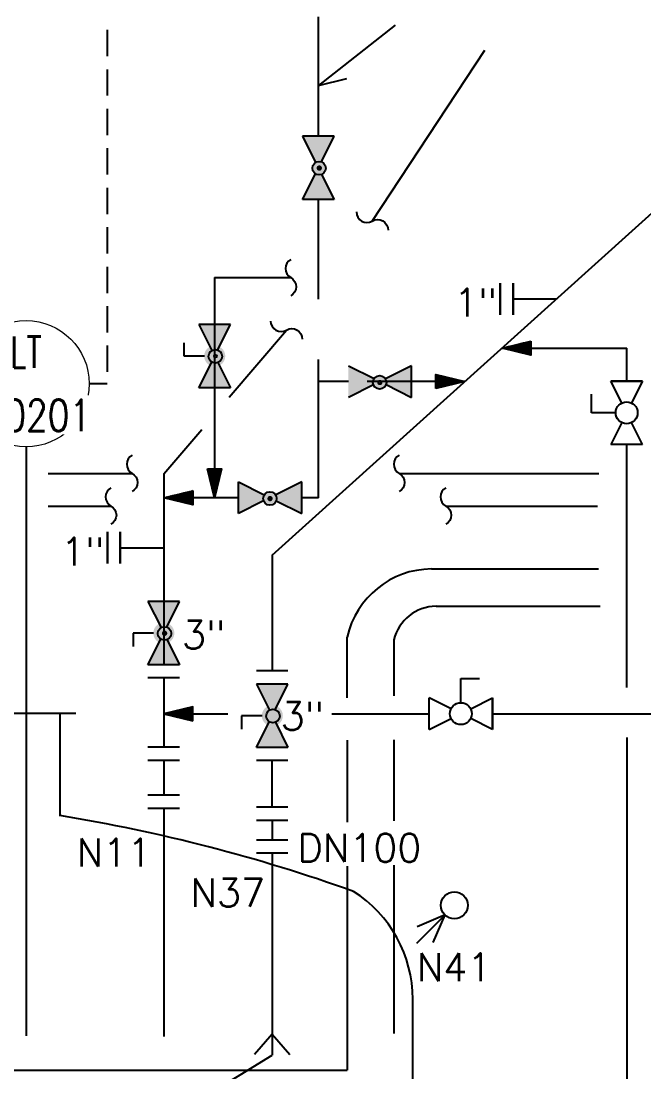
# Model space of a CAD drawing. Header units: inches. Extents: x 18 to 1172, y 24 to 967.
# Drawn here: x 429.2 to 488.4, y 650.8 to 750.7 of the extents above; entities that cross this region are included whole.
import ezdxf
from ezdxf.enums import TextEntityAlignment as Align

# ---------------------------------------------------------------- set-up
doc = ezdxf.new("R2010")
doc.units = ezdxf.units.IN
doc.header["$LTSCALE"] = 10
doc.header["$MEASUREMENT"] = 0
doc.linetypes.add('HIDDEN', pattern=[0.375, 0.25, -0.125])
for name, color, linetype in [('INST', 4, 'Continuous'), ('MINE-LINE', 6, 'Continuous'), ('TXT-0', 7, 'Continuous'), ('WI', 255, 'Continuous')]:
    doc.layers.add(name, color=color, linetype=linetype)
doc.styles.add('ROMANS', font='romans.shx', dxfattribs={"width": 0.8})
doc.styles.add('style1', font='SIMPLEX.shx', dxfattribs={"width": 0.8})

# ---------------------------------------------------------------- blocks, each defined once
blk = doc.blocks.new('*U35')
at = {"layer": 'INST', "color": 0, "linetype": 'Continuous', "lineweight": 0}
blk.add_circle((0, 0), 6, dxfattribs=at)
at = {"style": 'ROMANS', "width": 0.8}
for tag, p in [('EQP', (0, 3)), ('NO', (0, -3))]:
    blk.add_attdef(tag, text='', height=3, dxfattribs=at).set_placement(p, align=Align.MIDDLE_CENTER)
blk.add_wipeout([(-6.2, -1.089), (6.2, -1.089), (6.2, -4.801), (-6.2, -4.801), (-6.2, -4.801), (-6.2, -4.801)]).dxf.layer = 'WI'
blk = doc.blocks.new('SON')
at = {"linetype": 'ByBlock'}
h = blk.add_hatch(dxfattribs=at)
h.set_pattern_fill('ANSI37', color=0, scale=80, style=0)
h.paths.add_polyline_path([(64, 264.5), (-64, 264.5), (0, 0)])
at = {"color": 0, "linetype": 'ByBlock'}
blk.add_lwpolyline([(64, 264.5), (-64, 264.5), (0, 0)], close=True, dxfattribs=at)
blk = doc.blocks.new('BRK LINE')
at = {"layer": 'MINE-LINE', "color": 0, "linetype": 'Continuous'}
blk.add_lwpolyline([(0, 1.733, 0.587355), (0, 0, -0.587355), (0, -1.733)], format="xyb", dxfattribs=at)

msp = doc.modelspace()

# ---------------------------------------------------------------- hatches: boundary and pattern name
h = msp.add_hatch(color=6)
h.paths.add_polyline_path([(442.283, 693.398, -0.116434), (442.73, 693.512, -0.116434), (443.18, 693.415), (444.192, 695.537), (441.192, 695.481)])
h.paths.add_polyline_path([(442.767, 691.507, 1), (442.73, 693.512, 1)])
h.paths.add_polyline_path([(441.305, 689.482), (444.305, 689.538), (443.214, 691.621, -0.116434), (442.767, 691.507, -0.116434), (442.317, 691.604)])
h = msp.add_hatch(color=6)
h.paths.add_polyline_path([(452.587, 685.549, -0.116434), (453.033, 685.663, -0.116434), (453.484, 685.566), (454.495, 687.688), (451.496, 687.632)])
h.paths.add_polyline_path([(453.071, 683.658, 1), (453.033, 685.663, 1)])
h.paths.add_polyline_path([(451.609, 681.633), (454.608, 681.689), (453.517, 683.772, -0.116434), (453.071, 683.658, -0.116434), (452.62, 683.755)])
at = {"layer": 'MINE-LINE', "linetype": 'Continuous'}
h = msp.add_hatch(color=6, dxfattribs=at)
h.paths.add_polyline_path([(458.93, 739.708), (455.93, 739.708), (457.154, 737.259, -0.226473), (457.706, 737.259)])
h.paths.add_polyline_path([(456.79, 736.682, 1), (458.07, 736.682, 1)])
h.paths.add_polyline_path([(457.568, 736.694, -1), (457.319, 736.694, -1)], flags=16)
h.paths.add_polyline_path([(457.727, 736.115, -0.245704), (457.134, 736.115), (455.93, 733.708), (458.93, 733.708)])
h = msp.add_hatch(color=6, dxfattribs=at)
h.paths.add_polyline_path([(447.116, 719.718, -0.116434), (447.562, 719.833, -0.116434), (448.013, 719.735), (449.025, 721.857), (446.025, 721.801)])
h.paths.add_polyline_path([(447.6, 717.827, 1), (447.562, 719.833, 1)])
h.paths.add_polyline_path([(446.138, 715.802), (449.137, 715.858), (448.047, 717.941, -0.116434), (447.6, 717.827, -0.116434), (447.15, 717.924)])
h = msp.add_hatch(color=6, dxfattribs=at)
h.paths.add_polyline_path([(466.281, 714.904), (466.281, 717.904), (463.833, 716.68, -0.226473), (463.833, 716.128)])
h.paths.add_polyline_path([(463.255, 717.044, 1), (463.255, 715.764, 1)])
h.paths.add_polyline_path([(463.267, 716.266, -1), (463.267, 716.515, -1)], flags=16)
h.paths.add_polyline_path([(462.688, 716.108, -0.245704), (462.688, 716.701), (460.281, 717.904), (460.281, 714.904)])
h = msp.add_hatch(color=6, dxfattribs=at)
h.paths.add_polyline_path([(455.85, 703.873), (455.85, 706.873), (453.402, 705.649, -0.226473), (453.402, 705.097)])
h.paths.add_polyline_path([(452.824, 706.013, 1), (452.824, 704.733, 1)])
h.paths.add_polyline_path([(452.836, 705.235, -1), (452.836, 705.484, -1)], flags=16)
h.paths.add_polyline_path([(452.257, 705.076, -0.245704), (452.257, 705.67), (449.85, 706.873), (449.85, 703.873)])

# ---------------------------------------------------------------- linework, layer by layer
at = {"color": 6}
for p, q in [((457.43, 739.708), (457.43, 751.056)), ((462.542, 731.662), (473.243, 747.889)), ((457.43, 724.246), (457.43, 733.708)), ((475.926, 724.262), (480.053, 724.262)), ((448.943, 714.912), (454.397, 721.299)), ((457.43, 705.373), (457.43, 718.515)), ((460.281, 716.404), (457.43, 716.404)), ((471.333, 716.404), (462.052, 716.404)), ((442.74, 707.646), (446.346, 711.87)), ((442.74, 707.646), (442.74, 689.507)), ((449.85, 705.373), (442.74, 705.373)), ((457.43, 705.373), (455.85, 705.373)), ((437.389, 699.129), (437.389, 702.129)), ((438.613, 702.129), (438.613, 699.129)), ((438.613, 699.129), (438.613, 702.129)), ((438.613, 700.629), (442.74, 700.629)), ((453.043, 699.923), (453.043, 692.959)), ((441.24, 695.507), (442.479, 693.029)), ((444.24, 695.507), (441.24, 695.507)), ((444.24, 695.507), (441.24, 695.507)), ((441.24, 695.507), (442.479, 693.029)), ((443.027, 693.083), (444.24, 695.507)), ((443.027, 693.083), (444.24, 695.507)), ((453.043, 692.959), (453.043, 688.935)), ((441.775, 692.507), (439.835, 692.507)), ((439.835, 692.507), (439.835, 691.237)), ((441.24, 689.507), (442.459, 691.946)), ((441.24, 689.507), (442.459, 691.946)), ((460.163, 686.369), (460.163, 692.138)), ((443.049, 691.888), (444.24, 689.507)), ((443.049, 691.888), (444.24, 689.507)), ((464.608, 691.874), (464.608, 686.54)), ((444.24, 689.507), (441.24, 689.507)), ((444.24, 689.507), (441.24, 689.507)), ((444.24, 689.507), (441.24, 689.507)), ((444.24, 688.253), (441.24, 688.253)), ((442.74, 688.253), (442.74, 681.663)), ((451.543, 687.658), (452.782, 685.18)), ((454.543, 687.658), (451.543, 687.658)), ((454.543, 687.658), (451.543, 687.658)), ((451.543, 687.658), (452.782, 685.18)), ((453.331, 685.234), (454.543, 687.658)), ((453.331, 685.234), (454.543, 687.658)), ((452.079, 684.658), (450.138, 684.658)), ((450.138, 684.658), (450.138, 683.388)), ((451.543, 681.658), (452.762, 684.097)), ((451.543, 681.658), (452.762, 684.097)), ((453.353, 684.039), (454.543, 681.658)), ((453.353, 684.039), (454.543, 681.658)), ((460.163, 682.346), (460.163, 674.538)), ((464.608, 682.38), (464.608, 674.679)), ((444.24, 681.663), (441.24, 681.663)), ((454.543, 681.658), (451.543, 681.658)), ((454.543, 681.658), (451.543, 681.658)), ((454.543, 681.658), (451.543, 681.658)), ((442.74, 680.409), (442.74, 677.112)), ((444.24, 677.112), (441.24, 677.112)), ((442.74, 675.858), (442.74, 654.18)), ((460.163, 670.368), (460.163, 650.975)), ((464.608, 670.454), (464.608, 654.473)), ((466.779, 663.066), (469.468, 665.755))]:
    msp.add_line(p, q, dxfattribs=at)
at = {"color": 6, "linetype": 'Continuous'}
for p, q in [((424.923, 684.897), (434.391, 684.897)), ((432.868, 684.897), (432.868, 675.132)), ((469.468, 665.755), (466.818, 664.619)), ((468.332, 663.104), (469.468, 665.755)), ((466.39, 474.387), (466.39, 657.735))]:
    msp.add_line(p, q, dxfattribs=at)
at = {"color": 6, "const_width": 0.25}
msp.add_lwpolyline([(442.948, 692.493, -1), (442.698, 692.493, -1)], format="xyb", close=True, dxfattribs=at)
msp.add_lwpolyline([(442.948, 692.493, -1), (442.698, 692.493, -1)], format="xyb", close=True, dxfattribs=at)
at = {"color": 6}
for centre in [(442.81, 692.481), (442.81, 692.481), (453.113, 684.632), (453.113, 684.632)]:
    msp.add_circle(centre, 0.64, dxfattribs=at)
for centre, radius, start, end in [((468.248, 690.322), 8.287, 90.59236, 167.34104), ((468.639, 690.92), 4.142, 90.42112, 166.67821)]:
    msp.add_arc(centre, radius, start, end, dxfattribs=at)
at = {"color": 6, "linetype": 'Continuous'}
for centre, radius, start, end in [((407.38, 518.604), 158.625, 70.33421, 80.75357), ((454.257, 657.735), 12.133, 0, 57.57478)]:
    msp.add_arc(centre, radius, start, end, dxfattribs=at)
at = {"layer": 'MINE-LINE', "color": 2, "linetype": 'HIDDEN'}
msp.add_line((437.357, 749.822), (437.357, 716.202), dxfattribs=at)
at = {"layer": 'MINE-LINE', "color": 6, "linetype": 'Continuous'}
for p, q in [((453.043, 699.923), (507.063, 748.6)), ((455.93, 739.708), (457.169, 737.23)), ((458.93, 739.708), (455.93, 739.708)), ((457.718, 737.284), (458.93, 739.708)), ((455.93, 733.708), (457.149, 736.147)), ((457.74, 736.088), (458.93, 733.708)), ((458.93, 733.708), (455.93, 733.708)), ((447.572, 726.282), (447.572, 705.373)), ((447.572, 726.282), (454.801, 726.282)), ((474.703, 725.762), (474.703, 722.762)), ((474.703, 722.762), (474.703, 725.762)), ((475.926, 725.762), (475.926, 722.762)), ((475.926, 722.762), (475.926, 725.762)), ((446.072, 721.827), (447.312, 719.349)), ((449.072, 721.827), (446.072, 721.827)), ((449.072, 721.827), (446.072, 721.827)), ((446.072, 721.827), (447.312, 719.349)), ((447.86, 719.403), (449.072, 721.827)), ((447.86, 719.403), (449.072, 721.827)), ((444.668, 718.828), (444.668, 720.098)), ((474.874, 719.596), (486.72, 719.596)), ((486.72, 716.445), (486.72, 719.596)), ((446.608, 718.828), (444.668, 718.828)), ((446.072, 715.827), (447.292, 718.266)), ((446.072, 715.827), (447.292, 718.266)), ((447.882, 718.208), (449.072, 715.827)), ((447.882, 718.208), (449.072, 715.827)), ((460.281, 717.904), (462.72, 716.685)), ((466.281, 717.904), (463.803, 716.665)), ((466.281, 714.904), (466.281, 717.904)), ((462.662, 716.094), (460.281, 714.904)), ((463.857, 716.116), (466.281, 714.904)), ((486.255, 714.376), (485.22, 716.445)), ((485.22, 716.445), (488.22, 716.445)), ((488.22, 716.445), (485.22, 716.445)), ((488.22, 716.445), (487.185, 714.376)), ((449.072, 715.827), (446.072, 715.827)), ((449.072, 715.827), (446.072, 715.827)), ((449.072, 715.827), (446.072, 715.827)), ((483.36, 713.445), (483.36, 715.224)), ((485.68, 713.445), (483.36, 713.445)), ((486.255, 712.515), (485.22, 710.445)), ((488.22, 710.445), (487.185, 712.515)), ((429.657, 710.202), (429.657, 654.256)), ((488.22, 710.445), (485.22, 710.445)), ((486.72, 687.352), (486.72, 710.445)), ((431.765, 707.69), (439.733, 707.69)), ((465.104, 707.69), (484.075, 707.69)), ((449.85, 706.873), (452.289, 705.654)), ((449.85, 703.873), (449.85, 706.873)), ((455.85, 706.873), (453.372, 705.634)), ((455.85, 703.873), (455.85, 706.873)), ((452.231, 705.063), (449.85, 703.873)), ((453.426, 705.085), (455.85, 703.873)), ((431.765, 704.587), (437.727, 704.587)), ((469.531, 704.587), (483.949, 704.587)), ((468.163, 698.609), (484.048, 698.609)), ((468.608, 695.062), (484.196, 695.062)), ((454.543, 688.935), (451.543, 688.935)), ((470.969, 685.895), (470.969, 688.215)), ((470.969, 688.215), (472.748, 688.215)), ((467.969, 683.355), (467.969, 686.355)), ((470.039, 685.32), (467.969, 686.355)), ((471.9, 685.32), (473.969, 686.355)), ((473.969, 686.355), (473.969, 683.355)), ((473.969, 683.355), (473.969, 686.355)), ((442.74, 684.855), (448.829, 684.855)), ((458.709, 684.855), (467.969, 684.855)), ((467.969, 683.355), (470.039, 684.39)), ((473.969, 683.355), (471.9, 684.39)), ((473.969, 684.855), (497.371, 684.855)), ((486.72, 682.596), (486.72, 633.974)), ((444.24, 680.409), (441.24, 680.409)), ((454.543, 680.404), (451.543, 680.404)), ((453.043, 675.962), (453.043, 680.404)), ((454.543, 675.962), (451.543, 675.962)), ((444.24, 675.858), (441.24, 675.858)), ((454.543, 674.724), (451.543, 674.724)), ((453.043, 674.724), (453.043, 672.842)), ((454.543, 672.842), (451.543, 672.842)), ((454.543, 671.604), (451.543, 671.604)), ((453.043, 671.604), (453.043, 654.399)), ((453.043, 654.399), (451.376, 652.469)), ((453.043, 654.399), (453.043, 652.412)), ((453.043, 654.399), (454.711, 652.469)), ((443.603, 646.65), (453.043, 652.412))]:
    msp.add_line(p, q, dxfattribs=at)
at = {"layer": 'MINE-LINE', "color": 4, "linetype": 'Continuous'}
msp.add_line((437.389, 702.129), (437.389, 699.129), dxfattribs=at)
at = {"layer": 'MINE-LINE', "color": 6, "linetype": 'Continuous', "const_width": 0.25}
for points in [[(457.639, 736.694, -1), (457.389, 736.694, -1)], [(463.267, 716.196, -1), (463.267, 716.445, -1)], [(452.836, 705.165, -1), (452.836, 705.414, -1)]]:
    msp.add_lwpolyline(points, format="xyb", close=True, dxfattribs=at)
at = {"layer": 'MINE-LINE', "color": 6, "linetype": 'Continuous'}
msp.add_lwpolyline([(447.781, 718.814, -1), (447.531, 718.814, -1)], format="xyb", close=True, dxfattribs=at)
msp.add_lwpolyline([(447.781, 718.814, -1), (447.531, 718.814, -1)], format="xyb", close=True, dxfattribs=at)
at = {"layer": 'MINE-LINE', "color": 4, "linetype": 'Continuous'}
msp.add_lwpolyline([(450.496, 650.975, 0.006002), (450.566, 650.9, 0.006002)], format="xyb", dxfattribs=at)
at = {"layer": 'MINE-LINE', "color": 6, "linetype": 'Continuous'}
for centre, radius in [((457.5, 736.682), 0.64), ((447.643, 718.801), 0.64), ((447.643, 718.801), 0.64), ((463.255, 716.334), 0.64), ((486.72, 713.445), 1.04), ((452.824, 705.303), 0.64), ((470.969, 684.855), 1.04), ((470.352, 666.652), 1.28)]:
    msp.add_circle(centre, radius, dxfattribs=at)
at = {"layer": 'TXT-0'}
for p, q in [((464.736, 750.271), (457.43, 744.55)), ((457.43, 744.55), (460.128, 745.203)), ((411.015, 650.975), (460.163, 650.975))]:
    msp.add_line(p, q, dxfattribs=at)

# ---------------------------------------------------------------- block references
at = {"layer": 'MINE-LINE', "color": 6, "linetype": 'Continuous', "rotation": 60.10503853565257}
for p in [(462.542, 731.662), (454.397, 721.299)]:
    msp.add_blockref('BRK LINE', p, dxfattribs=at)
at = {"layer": 'MINE-LINE', "color": 6, "linetype": 'Continuous'}
for p in [(454.801, 726.282), (439.733, 707.69), (465.104, 707.69), (437.727, 704.587), (469.531, 704.587)]:
    msp.add_blockref('BRK LINE', p, dxfattribs=at)
at = {"layer": 'MINE-LINE', "color": 6, "linetype": 'Continuous', "yscale": 0.01039999999920838}
for p, xscale, zscale, rotation in [((474.874, 719.596), -0.01039999999920838, 0.0104, 270), ((471.333, 716.404), -0.01039999999920838, 0.0104, 90), ((442.74, 705.373), -0.01039999999920838, 0.0104, 270), ((442.74, 684.855), 0.01039999999920838, 0.01039999999920838, 270)]:
    msp.add_blockref('SON', p, dxfattribs=dict(at, xscale=xscale, zscale=zscale, rotation=rotation))
at = {"layer": 'MINE-LINE', "color": 6, "linetype": 'Continuous', "xscale": -0.01039999999920838, "yscale": 0.01039999999920838, "zscale": 0.0104}
msp.add_blockref('SON', (447.572, 705.373), dxfattribs=at)

# ---------------------------------------------------------------- texts
at = {"layer": 'TXT-0', "style": 'style1'}
for s, p in [('1"', (472.353, 722.577)), ('1"', (435.04, 698.944)), ('3"', (446.524, 691.029)), ('3"', (455.907, 683.301)), ('N11', (438.004, 670.33)), ('DN100', (461.333, 670.766)), ('N37', (448.818, 666.519)), ('N41', (470.324, 659.438))]:
    msp.add_text(s, height=2.6667, dxfattribs=at).set_placement(p, align=Align.CENTER)

# ---------------------------------------------------------------- next in the draw order: block references
at = {"layer": 'INST', "color": 6}
ref = msp.add_blockref('*U35', (429.657, 716.202), dxfattribs=at)
ref.add_attrib('EQP', 'LT', dxfattribs={"layer": '0', "color": 7, "height": 3, "style": 'ROMANS', "width": 0.7}).set_placement((429.657, 719.202), align=Align.MIDDLE_CENTER)
ref.add_attrib('NO', '020201', dxfattribs={"layer": '0', "color": 7, "height": 3, "style": 'ROMANS', "width": 0.8}).set_placement((429.657, 713.201), align=Align.MIDDLE_CENTER)

# ---------------------------------------------------------------- next in the draw order: linework, layer by layer
at = {"layer": 'MINE-LINE', "color": 2, "linetype": 'HIDDEN'}
msp.add_lwpolyline([(437.357, 716.202), (435.657, 716.202)], dxfattribs=at)

doc.saveas('drawing.dxf')
